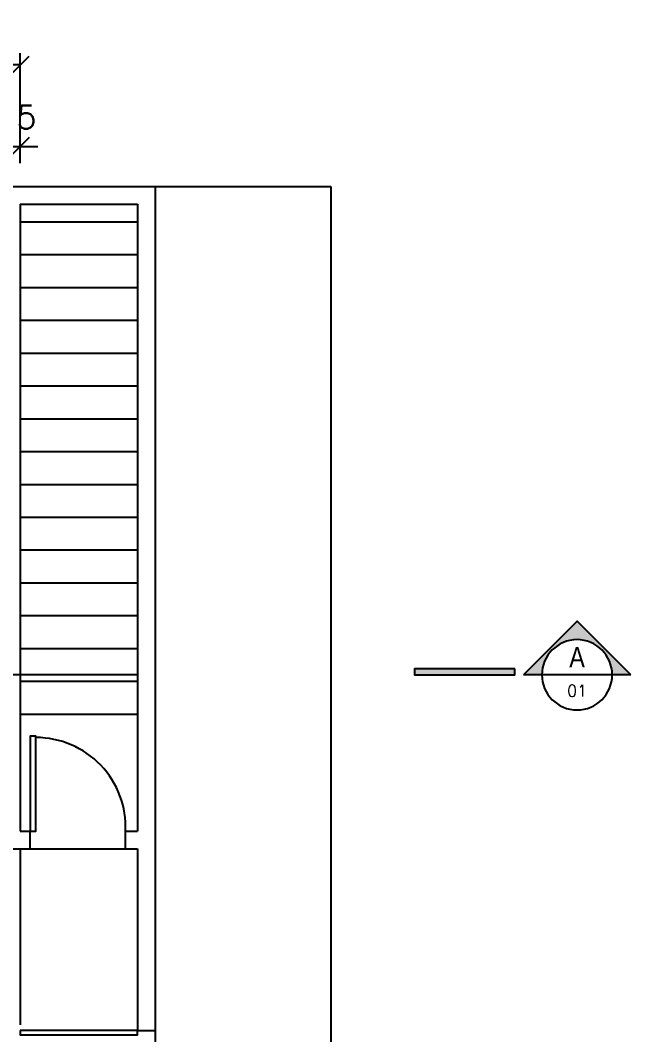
# Model space of a CAD drawing. Header units: millimetres. Extents: x 45003 to 46969, y 6653 to 6979.
# Drawn here: x 45088.37 to 45093.57, y 6871.65 to 6880.31 of the extents above; entities that cross this region are included whole.
import ezdxf
from ezdxf.enums import TextEntityAlignment as Align

# ---------------------------------------------------------------- set-up
doc = ezdxf.new("R2010")
doc.units = ezdxf.units.MM
doc.linetypes.add('ACAD_ISO04W100', pattern=[30, 24, -3, 0, -3])
for name, color, linetype in [('ARQ-ALVENARIA', 4, 'Continuous'), ('ARQ-COTAS', 30, 'Continuous'), ('ARQ-EIXOS', 2, 'ACAD_ISO04W100'), ('ARQ-ESQ-01', 1, 'Continuous'), ('ARQ-ESQ-02', 2, 'Continuous'), ('ARQ-PENA-02', 2, 'Continuous'), ('ARQ-PENA-FINA-CINZA', 8, 'Continuous'), ('ARQ-PISO', 8, 'Continuous'), ('ARQ-SÍMBOLOS', 2, 'Continuous'), ('ARQ-TEXTO2', 2, 'Continuous'), ('ARQ-TEXTO4', 4, 'Continuous')]:
    doc.layers.add(name, color=color, linetype=linetype)
doc.styles.add('ARIAL', font='ARIALN.TTF', dxfattribs={"height": 0.18})
doc.styles.add('ROMANS', font='romans.shx')
doc.styles.add('Romans_Anot', font='romans.shx')
doc.dimstyles.new('Escala 1-100', dxfattribs={"dimtxt": 0.2, "dimasz": 0.15, "dimexe": 0.1, "dimexo": 0.2, "dimgap": 0.15, "dimtad": 1, "dimzin": 4, "dimdsep": 46, "dimtxsty": 'Romans_Anot', "dimblk": 'OBLIQUE', "dimcen": 0.25, "dimclrd": 256, "dimclre": 256, "dimclrt": 2, "dimadec": 0, "dimazin": 0, "dimtfac": 1, "dimtix": 1, "dimtmove": 2, "dimatfit": 3, "dimfxl": 0, "dimlwd": -1, "dimlwe": -1, "dimarcsym": 0})

# ---------------------------------------------------------------- blocks, each defined once
blk = doc.blocks.new('Símbolo_Corte')
at = {"layer": 'ARQ-SÍMBOLOS'}
h = blk.add_hatch(color=256, dxfattribs=at)
h.dxf.hatch_style = 1
h.paths.add_polyline_path([(0, 0.915), (-0.915, 0), (-0.6, 0, -1), (0.6, 0), (0.915, 0)])
at = {"layer": 'ARQ-SÍMBOLOS', "ltscale": 0.1}
blk.add_hatch(color=256, dxfattribs=at).paths.add_polyline_path([(1.063, 0.1), (2.775, 0.1), (2.775, 0), (1.063, 0)])
at = {"layer": 'ARQ-SÍMBOLOS'}
for p, q in [((-0.915, 0), (-0.6, 0)), ((0.6, 0), (0.915, 0))]:
    blk.add_line(p, q, dxfattribs=at)
at = {"layer": 'ARQ-SÍMBOLOS', "color": 4}
blk.add_line((-0.6, 0), (0.6, 0), dxfattribs=at)
at = {"layer": 'ARQ-SÍMBOLOS'}
blk.add_lwpolyline([(-0.915, 0), (0, 0.915), (0.915, 0)], dxfattribs=at)
blk.add_lwpolyline([(1.063, 0.1), (2.775, 0.1), (2.775, 0), (1.063, 0)], close=True, dxfattribs=at)
blk.add_circle((0, 0), 0.6, dxfattribs=at)
at = {"layer": 'ARQ-TEXTO2', "style": 'ROMANS'}
blk.add_attdef('NUMERO-FOLHA', text='', height=0.2, dxfattribs=at).set_placement((0, -0.271), align=Align.MIDDLE_CENTER)
at = {"layer": 'ARQ-TEXTO4', "style": 'ARIAL'}
blk.add_attdef('NUMERO-DESENHO-NA-FOLHA', text='', height=0.35, dxfattribs=at).set_placement((0, 0.301), align=Align.MIDDLE_CENTER)
blk = doc.blocks.new('_Oblique')
at = {"color": 0, "linetype": 'ByBlock', "lineweight": -2}
blk.add_line((-0.5, -0.5), (0.5, 0.5), dxfattribs=at)
blk = doc.blocks.new('*D116')
at = {"layer": 'ARQ-COTAS', "transparency": 16777216}
for p, q in [((45088.2165, 6879.0893), (45088.2165, 6879.3324)), ((45088.3665, 6879.0893), (45088.3665, 6879.3324)), ((45088.2165, 6879.2324), (45088.0665, 6879.2324)), ((45088.2165, 6879.2324), (45088.3665, 6879.2324)), ((45088.3665, 6879.2324), (45088.5165, 6879.2324))]:
    blk.add_line(p, q, dxfattribs=at)
at = {"layer": 'Defpoints', "color": 0, "transparency": 16777216}
for p in [(45088.3665, 6879.2324), (45088.2165, 6878.8893), (45088.3665, 6878.8893)]:
    blk.add_point(p, dxfattribs=at)
at = {"layer": 'ARQ-COTAS', "transparency": 16777216, "xscale": 0.15, "yscale": 0.15, "zscale": 0.15}
blk.add_blockref('_Oblique', (45088.2165, 6879.2324), dxfattribs=at)
at = {"layer": 'ARQ-COTAS', "transparency": 16777216, "xscale": 0.15, "yscale": 0.15, "zscale": 0.15, "rotation": 180}
blk.add_blockref('_Oblique', (45088.3665, 6879.2324), dxfattribs=at)
at = {"layer": 'ARQ-COTAS', "color": 2, "transparency": 16777216, "insert": (45088.2915, 6879.4824), "char_height": 0.2, "attachment_point": 5, "style": 'Romans_Anot'}
blk.add_mtext('.15', dxfattribs=at)
blk = doc.blocks.new('*D117')
at = {"layer": 'ARQ-COTAS', "transparency": 16777216}
for p, q in [((45052.5165, 6879.0893), (45052.5165, 6880.0267)), ((45088.3665, 6879.0893), (45088.3665, 6880.0267)), ((45088.3665, 6879.9267), (45052.5165, 6879.9267))]:
    blk.add_line(p, q, dxfattribs=at)
at = {"layer": 'Defpoints', "color": 0, "transparency": 16777216}
for p in [(45052.5165, 6879.9267), (45052.5165, 6878.8893), (45088.3665, 6878.8893)]:
    blk.add_point(p, dxfattribs=at)
at = {"layer": 'ARQ-COTAS', "transparency": 16777216, "xscale": 0.15, "yscale": 0.15, "zscale": 0.15, "rotation": 180}
blk.add_blockref('_Oblique', (45052.5165, 6879.9267), dxfattribs=at)
at = {"layer": 'ARQ-COTAS', "transparency": 16777216, "xscale": 0.15, "yscale": 0.15, "zscale": 0.15}
blk.add_blockref('_Oblique', (45088.3665, 6879.9267), dxfattribs=at)
at = {"layer": 'ARQ-COTAS', "color": 2, "transparency": 16777216, "insert": (45070.4415, 6880.1767), "char_height": 0.2, "attachment_point": 5, "style": 'Romans_Anot'}
blk.add_mtext('35.85', dxfattribs=at)

msp = doc.modelspace()

# ---------------------------------------------------------------- linework, layer by layer
at = {"layer": 'ARQ-ALVENARIA'}
for p, q in [((45087.3165, 6878.8893), (45089.5165, 6878.8893)), ((45089.5165, 6878.8893), (45089.5165, 6871.6893)), ((45088.3665, 6878.7393), (45089.3665, 6878.7393)), ((45088.3665, 6878.7393), (45088.3665, 6873.3893)), ((45089.3665, 6878.7393), (45089.3665, 6873.3893)), ((45088.3665, 6873.3893), (45088.4519, 6873.3893)), ((45089.2603, 6873.3893), (45089.3665, 6873.3893)), ((45087.4165, 6873.2393), (45088.3665, 6873.2393)), ((45088.3665, 6873.2393), (45088.4519, 6873.2393)), ((45089.2603, 6873.2393), (45089.3665, 6873.2393)), ((45089.3665, 6873.2393), (45089.3665, 6871.6893)), ((45089.3665, 6871.6893), (45089.5165, 6871.6893))]:
    msp.add_line(p, q, dxfattribs=at)
for points in [[(45088.4519, 6873.2393), (45088.4519, 6873.3893)], [(45089.2603, 6873.3893), (45089.2603, 6873.2393)]]:
    msp.add_lwpolyline(points, dxfattribs=at)
at = {"layer": 'ARQ-COTAS'}
for p, q in [((45088.3665, 6878.5893), (45089.3665, 6878.5893)), ((45088.3665, 6878.3093), (45089.3665, 6878.3093)), ((45088.3665, 6878.0293), (45089.3665, 6878.0293)), ((45088.3665, 6877.7493), (45089.3665, 6877.7493)), ((45088.3665, 6877.4693), (45089.3665, 6877.4693)), ((45088.3665, 6877.1893), (45089.3665, 6877.1893)), ((45088.3665, 6876.9093), (45089.3665, 6876.9093)), ((45088.3665, 6876.6293), (45089.3665, 6876.6293)), ((45088.3665, 6876.3493), (45089.3665, 6876.3493)), ((45088.3665, 6876.0693), (45089.3665, 6876.0693)), ((45088.3665, 6875.7893), (45089.3665, 6875.7893)), ((45088.3665, 6875.5093), (45089.3665, 6875.5093)), ((45088.3665, 6875.2293), (45089.3665, 6875.2293)), ((45088.3665, 6874.9493), (45089.3665, 6874.9493)), ((45088.3665, 6874.6693), (45089.3665, 6874.6693)), ((45088.3665, 6874.3893), (45089.3665, 6874.3893))]:
    msp.add_line(p, q, dxfattribs=at)
at = {"layer": 'ARQ-EIXOS', "ltscale": 0.05}
msp.add_line((45089.3665, 6874.7243), (45087.3867, 6874.7243), dxfattribs=at)
at = {"layer": 'ARQ-ESQ-01'}
msp.add_arc((45088.4994, 6873.4235), 0.7658, 357.43768, 90, dxfattribs=at)
at = {"layer": 'ARQ-ESQ-02'}
msp.add_lwpolyline([(45088.3665, 6871.6893), (45088.3665, 6871.6543), (45089.3665, 6871.6543), (45089.3665, 6871.6893)], close=True, dxfattribs=at)
at = {"layer": 'ARQ-PENA-02'}
msp.add_lwpolyline([(45088.4519, 6873.3893), (45088.4994, 6873.3893), (45088.4994, 6874.2009), (45088.4519, 6874.2009)], close=True, dxfattribs=at)
at = {"layer": 'ARQ-PENA-FINA-CINZA'}
for p, q in [((45089.5165, 6878.8893), (45091.0165, 6878.8893)), ((45091.0165, 6878.8893), (45091.0165, 6861.1893)), ((45088.3665, 6873.2393), (45088.3665, 6871.7393)), ((45089.5165, 6871.6893), (45089.5165, 6870.6893))]:
    msp.add_line(p, q, dxfattribs=at)
at = {"layer": 'ARQ-PISO'}
msp.add_line((45088.4519, 6873.2393), (45089.2603, 6873.2393), dxfattribs=at)

# ---------------------------------------------------------------- block references
at = {"layer": 'ARQ-SÍMBOLOS', "ltscale": 0.03}
ref = msp.add_blockref('Símbolo_Corte', (45093.1153, 6874.7243), dxfattribs=dict(at, xscale=-0.5, yscale=0.5, zscale=0.5))
ref.add_attrib('NUMERO-FOLHA', '01', dxfattribs={"layer": 'ARQ-TEXTO2', "ltscale": 0.03, "height": 0.1, "style": 'ROMANS'}).set_placement((45093.1153, 6874.5887), align=Align.MIDDLE_CENTER)
ref.add_attrib('NUMERO-DESENHO-NA-FOLHA', 'A', dxfattribs={"layer": 'ARQ-TEXTO4', "ltscale": 0.03, "height": 0.175, "style": 'ARIAL'}).set_placement((45093.1153, 6874.8749), align=Align.MIDDLE_CENTER)

# ---------------------------------------------------------------- dimensions: what is measured, and where the dimension line sits
at = {"layer": 'ARQ-COTAS'}
dim = msp.add_linear_dim(base=(45052.5165, 6879.9267), p1=(45088.3665, 6878.8893), p2=(45052.5165, 6878.8893), dimstyle='Escala 1-100', dxfattribs=at)
dim.commit()
dim.dimension.update_dxf_attribs({"geometry": '*D117', "text_midpoint": (45070.4415, 6880.1767)})
dim = msp.add_linear_dim(base=(45088.3665, 6879.2324), p1=(45088.2165, 6878.8893), p2=(45088.3665, 6878.8893), angle=180, dimstyle='Escala 1-100', dxfattribs=at)
dim.commit()
dim.dimension.update_dxf_attribs({"geometry": '*D116', "text_midpoint": (45088.2915, 6879.4824)})

doc.saveas('drawing.dxf')
